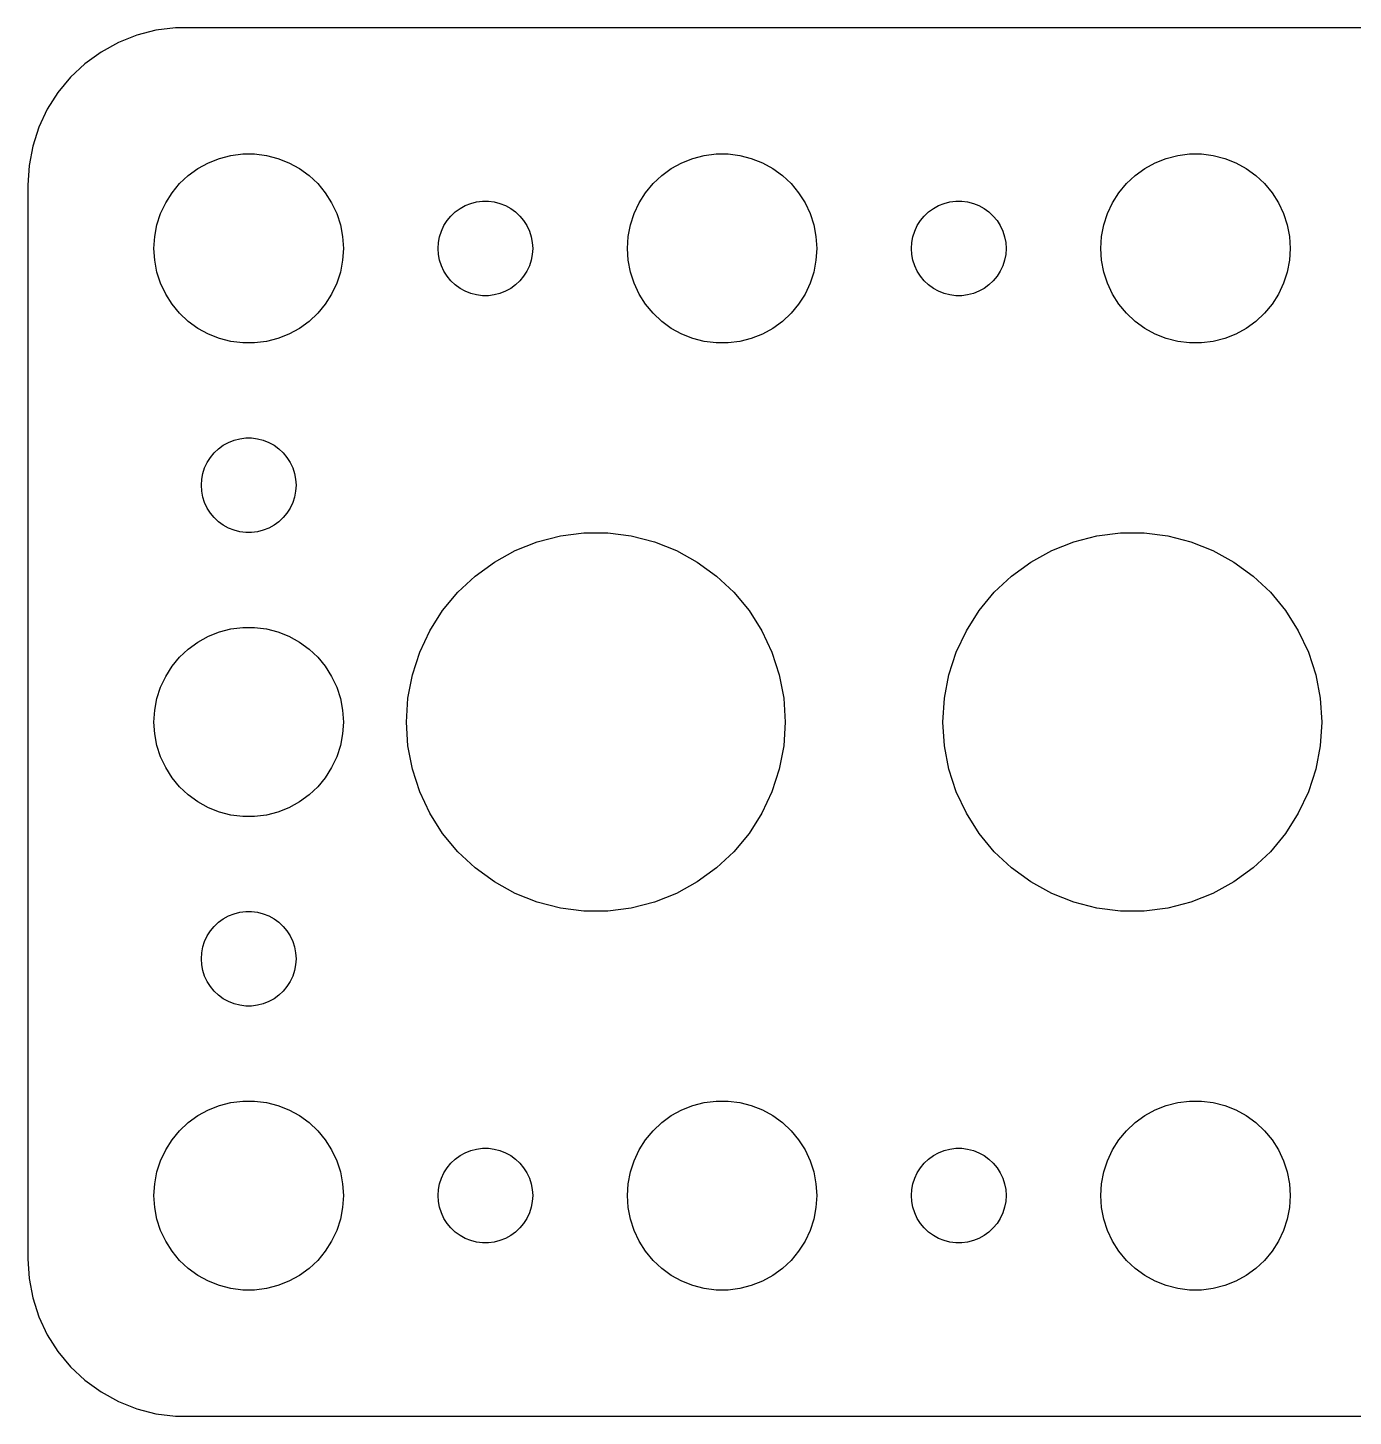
# Model space of a CAD drawing. Header units: metres. Extents: x -52 to 52, y -22 to 22.
# Drawn here: x -52 to -10, y -21.99 to 21.99 of the extents above; entities that cross this region are included whole.
import ezdxf

# ---------------------------------------------------------------- set-up
doc = ezdxf.new("R2010")
doc.units = ezdxf.units.M

msp = doc.modelspace()

# ---------------------------------------------------------------- linework, layer by layer
for p, q in [((-47.3139, 21.9901), (-47.9369, 21.9114)), ((47.3139, 21.9901), (-47.3139, 21.9901)), ((-48.5451, 21.7553), (-49.1289, 21.5241)), ((-47.9369, 21.9114), (-48.5451, 21.7553)), ((-49.6791, 21.2216), (-50.1871, 20.8526)), ((-49.1289, 21.5241), (-49.6791, 21.2216)), ((-50.1871, 20.8526), (-50.6448, 20.4227)), ((-50.6448, 20.4227), (-51.0451, 19.9389)), ((-51.0451, 19.9389), (-51.3815, 19.4088)), ((-51.3815, 19.4088), (-51.6489, 18.8406)), ((-51.6489, 18.8406), (-51.8429, 18.2434)), ((-51.8429, 18.2434), (-51.9606, 17.6267)), ((-51.9606, 17.6267), (-52, 17)), ((-46.6075, 17.533), (-46.2773, 17.7145)), ((-46.2773, 17.7145), (-45.927, 17.8532)), ((-45.927, 17.8532), (-45.5621, 17.9469)), ((-45.5621, 17.9469), (-45.1884, 17.9941)), ((-45.1884, 17.9941), (-44.8116, 17.9941)), ((-44.8116, 17.9941), (-44.4379, 17.9469)), ((-44.4379, 17.9469), (-44.0729, 17.8532)), ((-44.0729, 17.8532), (-43.7227, 17.7145)), ((-43.7227, 17.7145), (-43.3925, 17.533)), ((-31.6075, 17.533), (-31.2773, 17.7145)), ((-31.2773, 17.7145), (-30.927, 17.8532)), ((-30.927, 17.8532), (-30.5621, 17.9469)), ((-30.5621, 17.9469), (-30.1884, 17.9941)), ((-30.1884, 17.9941), (-29.8116, 17.9941)), ((-29.8116, 17.9941), (-29.4379, 17.9469)), ((-29.4379, 17.9469), (-29.0729, 17.8532)), ((-29.0729, 17.8532), (-28.7227, 17.7145)), ((-28.7227, 17.7145), (-28.3925, 17.533)), ((-16.6075, 17.533), (-16.2773, 17.7145)), ((-16.2773, 17.7145), (-15.927, 17.8532)), ((-15.927, 17.8532), (-15.5621, 17.9469)), ((-15.5621, 17.9469), (-15.1884, 17.9941)), ((-15.1884, 17.9941), (-14.8116, 17.9941)), ((-14.8116, 17.9941), (-14.4379, 17.9469)), ((-14.4379, 17.9469), (-14.0729, 17.8532)), ((-14.0729, 17.8532), (-13.7227, 17.7145)), ((-13.7227, 17.7145), (-13.3925, 17.533)), ((-47.1869, 17.0536), (-46.9123, 17.3115)), ((-46.9123, 17.3115), (-46.6075, 17.533)), ((-43.3925, 17.533), (-43.0877, 17.3115)), ((-43.0877, 17.3115), (-42.8131, 17.0536)), ((-32.1869, 17.0536), (-31.9123, 17.3115)), ((-31.9123, 17.3115), (-31.6075, 17.533)), ((-28.3925, 17.533), (-28.0877, 17.3115)), ((-28.0877, 17.3115), (-27.8131, 17.0536)), ((-17.1869, 17.0536), (-16.9123, 17.3115)), ((-16.9123, 17.3115), (-16.6075, 17.533)), ((-13.3925, 17.533), (-13.0877, 17.3115)), ((-13.0877, 17.3115), (-12.8131, 17.0536)), ((-52, 17), (-52, -17)), ((-47.6289, 16.4453), (-47.427, 16.7634)), ((-47.427, 16.7634), (-47.1869, 17.0536)), ((-42.8131, 17.0536), (-42.5729, 16.7634)), ((-42.5729, 16.7634), (-42.3711, 16.4453)), ((-32.6289, 16.4453), (-32.427, 16.7634)), ((-32.427, 16.7634), (-32.1869, 17.0536)), ((-27.8131, 17.0536), (-27.5729, 16.7634)), ((-27.5729, 16.7634), (-27.3711, 16.4453)), ((-17.6289, 16.4453), (-17.427, 16.7634)), ((-17.427, 16.7634), (-17.1869, 17.0536)), ((-12.8131, 17.0536), (-12.5729, 16.7634)), ((-12.5729, 16.7634), (-12.3711, 16.4453)), ((-47.7893, 16.1044), (-47.6289, 16.4453)), ((-42.3711, 16.4453), (-42.2107, 16.1044)), ((-38.3037, 16.2665), (-38.1387, 16.3572)), ((-38.1387, 16.3572), (-37.9635, 16.4266)), ((-37.9635, 16.4266), (-37.7811, 16.4734)), ((-37.7811, 16.4734), (-37.5942, 16.497)), ((-37.5942, 16.497), (-37.4058, 16.497)), ((-37.4058, 16.497), (-37.2189, 16.4734)), ((-37.2189, 16.4734), (-37.0365, 16.4266)), ((-37.0365, 16.4266), (-36.8613, 16.3572)), ((-36.8613, 16.3572), (-36.6963, 16.2665)), ((-32.7893, 16.1044), (-32.6289, 16.4453)), ((-27.3711, 16.4453), (-27.2107, 16.1044)), ((-23.3037, 16.2665), (-23.1387, 16.3572)), ((-23.1387, 16.3572), (-22.9635, 16.4266)), ((-22.9635, 16.4266), (-22.7811, 16.4734)), ((-22.7811, 16.4734), (-22.5942, 16.497)), ((-22.5942, 16.497), (-22.4058, 16.497)), ((-22.4058, 16.497), (-22.2189, 16.4734)), ((-22.2189, 16.4734), (-22.0365, 16.4266)), ((-22.0365, 16.4266), (-21.8613, 16.3572)), ((-21.8613, 16.3572), (-21.6963, 16.2665)), ((-17.7893, 16.1044), (-17.6289, 16.4453)), ((-12.3711, 16.4453), (-12.2107, 16.1044)), ((-47.9057, 15.7461), (-47.7893, 16.1044)), ((-42.2107, 16.1044), (-42.0942, 15.7461)), ((-38.8145, 15.7226), (-38.7135, 15.8817)), ((-38.7135, 15.8817), (-38.5934, 16.0268)), ((-38.5934, 16.0268), (-38.4561, 16.1558)), ((-38.4561, 16.1558), (-38.3037, 16.2665)), ((-36.6963, 16.2665), (-36.5439, 16.1558)), ((-36.5439, 16.1558), (-36.4065, 16.0268)), ((-36.4065, 16.0268), (-36.2865, 15.8817)), ((-36.2865, 15.8817), (-36.1855, 15.7226)), ((-32.9057, 15.7461), (-32.7893, 16.1044)), ((-27.2107, 16.1044), (-27.0942, 15.7461)), ((-23.8145, 15.7226), (-23.7135, 15.8817)), ((-23.7135, 15.8817), (-23.5934, 16.0268)), ((-23.5934, 16.0268), (-23.4561, 16.1558)), ((-23.4561, 16.1558), (-23.3037, 16.2665)), ((-21.6963, 16.2665), (-21.5439, 16.1558)), ((-21.5439, 16.1558), (-21.4065, 16.0268)), ((-21.4065, 16.0268), (-21.2865, 15.8817)), ((-21.2865, 15.8817), (-21.1855, 15.7226)), ((-17.9057, 15.7461), (-17.7893, 16.1044)), ((-12.2107, 16.1044), (-12.0942, 15.7461)), ((-47.9763, 15.376), (-47.9057, 15.7461)), ((-42.0942, 15.7461), (-42.0237, 15.376)), ((-38.9529, 15.373), (-38.8947, 15.5522)), ((-38.8947, 15.5522), (-38.8145, 15.7226)), ((-36.1855, 15.7226), (-36.1053, 15.5522)), ((-36.1053, 15.5522), (-36.0471, 15.373)), ((-32.9763, 15.376), (-32.9057, 15.7461)), ((-27.0942, 15.7461), (-27.0237, 15.376)), ((-23.9529, 15.373), (-23.8947, 15.5522)), ((-23.8947, 15.5522), (-23.8145, 15.7226)), ((-21.1855, 15.7226), (-21.1053, 15.5522)), ((-21.1053, 15.5522), (-21.0471, 15.373)), ((-17.9763, 15.376), (-17.9057, 15.7461)), ((-12.0942, 15.7461), (-12.0237, 15.376)), ((-48, 15), (-47.9763, 15.376)), ((-47.9763, 14.624), (-48, 15)), ((-42.0237, 15.376), (-42, 15)), ((-42, 15), (-42.0237, 14.624)), ((-39, 15), (-38.9882, 15.188)), ((-38.9882, 14.812), (-39, 15)), ((-38.9882, 15.188), (-38.9529, 15.373)), ((-36.0471, 15.373), (-36.0118, 15.188)), ((-36.0118, 15.188), (-36, 15)), ((-36, 15), (-36.0118, 14.812)), ((-33, 15), (-32.9763, 15.376)), ((-32.9763, 14.624), (-33, 15)), ((-27.0237, 15.376), (-27, 15)), ((-27, 15), (-27.0237, 14.624)), ((-24, 15), (-23.9882, 15.188)), ((-23.9882, 14.812), (-24, 15)), ((-23.9882, 15.188), (-23.9529, 15.373)), ((-21.0471, 15.373), (-21.0118, 15.188)), ((-21.0118, 15.188), (-21, 15)), ((-21, 15), (-21.0118, 14.812)), ((-18, 15), (-17.9763, 15.376)), ((-17.9763, 14.624), (-18, 15)), ((-12.0237, 15.376), (-12, 15)), ((-12, 15), (-12.0237, 14.624)), ((-47.9057, 14.2539), (-47.9763, 14.624)), ((-42.0237, 14.624), (-42.0942, 14.2539)), ((-38.9529, 14.627), (-38.9882, 14.812)), ((-38.8947, 14.4478), (-38.9529, 14.627)), ((-36.0471, 14.627), (-36.1053, 14.4478)), ((-36.0118, 14.812), (-36.0471, 14.627)), ((-32.9057, 14.2539), (-32.9763, 14.624)), ((-27.0237, 14.624), (-27.0942, 14.2539)), ((-23.9529, 14.627), (-23.9882, 14.812)), ((-23.8947, 14.4478), (-23.9529, 14.627)), ((-21.0471, 14.627), (-21.1053, 14.4478)), ((-21.0118, 14.812), (-21.0471, 14.627)), ((-17.9057, 14.2539), (-17.9763, 14.624)), ((-12.0237, 14.624), (-12.0942, 14.2539)), ((-47.7893, 13.8956), (-47.9057, 14.2539)), ((-42.0942, 14.2539), (-42.2107, 13.8956)), ((-38.8145, 14.2774), (-38.8947, 14.4478)), ((-38.7135, 14.1183), (-38.8145, 14.2774)), ((-38.5934, 13.9732), (-38.7135, 14.1183)), ((-36.2865, 14.1183), (-36.4065, 13.9732)), ((-36.1855, 14.2774), (-36.2865, 14.1183)), ((-36.1053, 14.4478), (-36.1855, 14.2774)), ((-32.7893, 13.8956), (-32.9057, 14.2539)), ((-27.0942, 14.2539), (-27.2107, 13.8956)), ((-23.8145, 14.2774), (-23.8947, 14.4478)), ((-23.7135, 14.1183), (-23.8145, 14.2774)), ((-23.5934, 13.9732), (-23.7135, 14.1183)), ((-21.2865, 14.1183), (-21.4065, 13.9732)), ((-21.1855, 14.2774), (-21.2865, 14.1183)), ((-21.1053, 14.4478), (-21.1855, 14.2774)), ((-17.7893, 13.8956), (-17.9057, 14.2539)), ((-12.0942, 14.2539), (-12.2107, 13.8956)), ((-47.6289, 13.5547), (-47.7893, 13.8956)), ((-42.2107, 13.8956), (-42.3711, 13.5547)), ((-38.4561, 13.8442), (-38.5934, 13.9732)), ((-38.3037, 13.7335), (-38.4561, 13.8442)), ((-38.1387, 13.6427), (-38.3037, 13.7335)), ((-37.9635, 13.5734), (-38.1387, 13.6427)), ((-36.8613, 13.6427), (-37.0365, 13.5734)), ((-36.6963, 13.7335), (-36.8613, 13.6427)), ((-36.5439, 13.8442), (-36.6963, 13.7335)), ((-36.4065, 13.9732), (-36.5439, 13.8442)), ((-32.6289, 13.5547), (-32.7893, 13.8956)), ((-27.2107, 13.8956), (-27.3711, 13.5547)), ((-23.4561, 13.8442), (-23.5934, 13.9732)), ((-23.3037, 13.7335), (-23.4561, 13.8442)), ((-23.1387, 13.6427), (-23.3037, 13.7335)), ((-22.9635, 13.5734), (-23.1387, 13.6427)), ((-21.8613, 13.6427), (-22.0365, 13.5734)), ((-21.6963, 13.7335), (-21.8613, 13.6427)), ((-21.5439, 13.8442), (-21.6963, 13.7335)), ((-21.4065, 13.9732), (-21.5439, 13.8442)), ((-17.6289, 13.5547), (-17.7893, 13.8956)), ((-12.2107, 13.8956), (-12.3711, 13.5547)), ((-47.427, 13.2366), (-47.6289, 13.5547)), ((-47.1869, 12.9464), (-47.427, 13.2366)), ((-42.5729, 13.2366), (-42.8131, 12.9464)), ((-42.3711, 13.5547), (-42.5729, 13.2366)), ((-37.7811, 13.5266), (-37.9635, 13.5734)), ((-37.5942, 13.5029), (-37.7811, 13.5266)), ((-37.4058, 13.5029), (-37.5942, 13.5029)), ((-37.2189, 13.5266), (-37.4058, 13.5029)), ((-37.0365, 13.5734), (-37.2189, 13.5266)), ((-32.427, 13.2366), (-32.6289, 13.5547)), ((-32.1869, 12.9464), (-32.427, 13.2366)), ((-27.5729, 13.2366), (-27.8131, 12.9464)), ((-27.3711, 13.5547), (-27.5729, 13.2366)), ((-22.7811, 13.5266), (-22.9635, 13.5734)), ((-22.5942, 13.5029), (-22.7811, 13.5266)), ((-22.4058, 13.5029), (-22.5942, 13.5029)), ((-22.2189, 13.5266), (-22.4058, 13.5029)), ((-22.0365, 13.5734), (-22.2189, 13.5266)), ((-17.427, 13.2366), (-17.6289, 13.5547)), ((-17.1869, 12.9464), (-17.427, 13.2366)), ((-12.5729, 13.2366), (-12.8131, 12.9464)), ((-12.3711, 13.5547), (-12.5729, 13.2366)), ((-46.9123, 12.6884), (-47.1869, 12.9464)), ((-42.8131, 12.9464), (-43.0877, 12.6884)), ((-31.9123, 12.6884), (-32.1869, 12.9464)), ((-27.8131, 12.9464), (-28.0877, 12.6884)), ((-16.9123, 12.6884), (-17.1869, 12.9464)), ((-12.8131, 12.9464), (-13.0877, 12.6884)), ((-46.6075, 12.467), (-46.9123, 12.6884)), ((-46.2773, 12.2855), (-46.6075, 12.467)), ((-43.3925, 12.467), (-43.7227, 12.2855)), ((-43.0877, 12.6884), (-43.3925, 12.467)), ((-31.6075, 12.467), (-31.9123, 12.6884)), ((-31.2773, 12.2855), (-31.6075, 12.467)), ((-28.3925, 12.467), (-28.7227, 12.2855)), ((-28.0877, 12.6884), (-28.3925, 12.467)), ((-16.6075, 12.467), (-16.9123, 12.6884)), ((-16.2773, 12.2855), (-16.6075, 12.467)), ((-13.3925, 12.467), (-13.7227, 12.2855)), ((-13.0877, 12.6884), (-13.3925, 12.467)), ((-45.927, 12.1468), (-46.2773, 12.2855)), ((-45.5621, 12.0531), (-45.927, 12.1468)), ((-45.1884, 12.0059), (-45.5621, 12.0531)), ((-44.8116, 12.0059), (-45.1884, 12.0059)), ((-44.4379, 12.0531), (-44.8116, 12.0059)), ((-44.0729, 12.1468), (-44.4379, 12.0531)), ((-43.7227, 12.2855), (-44.0729, 12.1468)), ((-30.927, 12.1468), (-31.2773, 12.2855)), ((-30.5621, 12.0531), (-30.927, 12.1468)), ((-30.1884, 12.0059), (-30.5621, 12.0531)), ((-29.8116, 12.0059), (-30.1884, 12.0059)), ((-29.4379, 12.0531), (-29.8116, 12.0059)), ((-29.0729, 12.1468), (-29.4379, 12.0531)), ((-28.7227, 12.2855), (-29.0729, 12.1468)), ((-15.927, 12.1468), (-16.2773, 12.2855)), ((-15.5621, 12.0531), (-15.927, 12.1468)), ((-15.1884, 12.0059), (-15.5621, 12.0531)), ((-14.8116, 12.0059), (-15.1884, 12.0059)), ((-14.4379, 12.0531), (-14.8116, 12.0059)), ((-14.0729, 12.1468), (-14.4379, 12.0531)), ((-13.7227, 12.2855), (-14.0729, 12.1468)), ((-45.8037, 8.76648), (-45.6387, 8.85724)), ((-45.6387, 8.85724), (-45.4635, 8.92657)), ((-45.4635, 8.92657), (-45.2811, 8.97342)), ((-45.2811, 8.97342), (-45.0942, 8.99704)), ((-45.0942, 8.99704), (-44.9058, 8.99704)), ((-44.9058, 8.99704), (-44.7189, 8.97342)), ((-44.7189, 8.97342), (-44.5365, 8.92657)), ((-44.5365, 8.92657), (-44.3613, 8.85724)), ((-44.3613, 8.85724), (-44.1963, 8.76648)), ((-46.3145, 8.22263), (-46.2135, 8.38167)), ((-46.2135, 8.38167), (-46.0934, 8.52681)), ((-46.0934, 8.52681), (-45.9561, 8.65576)), ((-45.9561, 8.65576), (-45.8037, 8.76648)), ((-44.1963, 8.76648), (-44.0439, 8.65576)), ((-44.0439, 8.65576), (-43.9065, 8.52681)), ((-43.9065, 8.52681), (-43.7865, 8.38167)), ((-43.7865, 8.38167), (-43.6855, 8.22263)), ((-46.4529, 7.87303), (-46.3947, 8.05219)), ((-46.3947, 8.05219), (-46.3145, 8.22263)), ((-43.6855, 8.22263), (-43.6053, 8.05219)), ((-43.6053, 8.05219), (-43.5471, 7.87303)), ((-46.5, 7.5), (-46.4882, 7.68799)), ((-46.4882, 7.312), (-46.5, 7.5)), ((-46.4882, 7.68799), (-46.4529, 7.87303)), ((-43.5471, 7.87303), (-43.5118, 7.68799)), ((-43.5118, 7.68799), (-43.5, 7.5)), ((-43.5, 7.5), (-43.5118, 7.312)), ((-46.4529, 7.12695), (-46.4882, 7.312)), ((-46.3947, 6.9478), (-46.4529, 7.12695)), ((-43.5471, 7.12695), (-43.6053, 6.9478)), ((-43.5118, 7.312), (-43.5471, 7.12695)), ((-46.3145, 6.77736), (-46.3947, 6.9478)), ((-46.2135, 6.61832), (-46.3145, 6.77736)), ((-46.0934, 6.47318), (-46.2135, 6.61832)), ((-43.7865, 6.61832), (-43.9065, 6.47318)), ((-43.6855, 6.77736), (-43.7865, 6.61832)), ((-43.6053, 6.9478), (-43.6855, 6.77736)), ((-45.9561, 6.34422), (-46.0934, 6.47318)), ((-45.8037, 6.23351), (-45.9561, 6.34422)), ((-45.6387, 6.14275), (-45.8037, 6.23351)), ((-44.1963, 6.23351), (-44.3613, 6.14275)), ((-44.0439, 6.34422), (-44.1963, 6.23351)), ((-43.9065, 6.47318), (-44.0439, 6.34422)), ((-45.4635, 6.07341), (-45.6387, 6.14275)), ((-45.2811, 6.02657), (-45.4635, 6.07341)), ((-45.0942, 6.00294), (-45.2811, 6.02657)), ((-44.9058, 6.00294), (-45.0942, 6.00294)), ((-44.7189, 6.02657), (-44.9058, 6.00294)), ((-44.5365, 6.07341), (-44.7189, 6.02657)), ((-44.3613, 6.14275), (-44.5365, 6.07341)), ((-35.8541, 5.70633), (-35.1243, 5.89372)), ((-35.1243, 5.89372), (-34.3767, 5.98816)), ((-34.3767, 5.98816), (-33.6232, 5.98816)), ((-33.6232, 5.98816), (-32.8757, 5.89372)), ((-32.8757, 5.89372), (-32.1459, 5.70633)), ((-18.8541, 5.70633), (-18.1243, 5.89372)), ((-18.1243, 5.89372), (-17.3767, 5.98816)), ((-17.3767, 5.98816), (-16.6232, 5.98816)), ((-16.6232, 5.98816), (-15.8757, 5.89372)), ((-15.8757, 5.89372), (-15.1459, 5.70633)), ((-37.215, 5.06596), (-36.5547, 5.42896)), ((-36.5547, 5.42896), (-35.8541, 5.70633)), ((-32.1459, 5.70633), (-31.4453, 5.42896)), ((-31.4453, 5.42896), (-30.785, 5.06596)), ((-20.215, 5.06596), (-19.5547, 5.42896)), ((-19.5547, 5.42896), (-18.8541, 5.70633)), ((-15.1459, 5.70633), (-14.4453, 5.42896)), ((-14.4453, 5.42896), (-13.785, 5.06596)), ((-37.8245, 4.62308), (-37.215, 5.06596)), ((-30.785, 5.06596), (-30.1754, 4.62308)), ((-20.8245, 4.62308), (-20.215, 5.06596)), ((-13.785, 5.06596), (-13.1754, 4.62308)), ((-38.3738, 4.10727), (-37.8245, 4.62308)), ((-30.1754, 4.62308), (-29.6262, 4.10727)), ((-21.3738, 4.10727), (-20.8245, 4.62308)), ((-13.1754, 4.62308), (-12.6262, 4.10727)), ((-38.8541, 3.5267), (-38.3738, 4.10727)), ((-29.6262, 4.10727), (-29.1459, 3.5267)), ((-21.8541, 3.5267), (-21.3738, 4.10727)), ((-12.6262, 4.10727), (-12.1459, 3.5267)), ((-39.2578, 2.89052), (-38.8541, 3.5267)), ((-29.1459, 3.5267), (-28.7422, 2.89052)), ((-22.2578, 2.89052), (-21.8541, 3.5267)), ((-12.1459, 3.5267), (-11.7422, 2.89052)), ((-46.6075, 2.53297), (-46.2773, 2.71448)), ((-46.2773, 2.71448), (-45.927, 2.85316)), ((-45.927, 2.85316), (-45.5621, 2.94685)), ((-45.5621, 2.94685), (-45.1884, 2.99408)), ((-45.1884, 2.99408), (-44.8116, 2.99408)), ((-44.8116, 2.99408), (-44.4379, 2.94685)), ((-44.4379, 2.94685), (-44.0729, 2.85316)), ((-44.0729, 2.85316), (-43.7227, 2.71448)), ((-43.7227, 2.71448), (-43.3925, 2.53297)), ((-39.5787, 2.20874), (-39.2578, 2.89052)), ((-28.7422, 2.89052), (-28.4213, 2.20874)), ((-22.5787, 2.20874), (-22.2578, 2.89052)), ((-11.7422, 2.89052), (-11.4213, 2.20874)), ((-47.1869, 2.05363), (-46.9123, 2.31154)), ((-46.9123, 2.31154), (-46.6075, 2.53297)), ((-43.3925, 2.53297), (-43.0877, 2.31154)), ((-43.0877, 2.31154), (-42.8131, 2.05363)), ((-39.8115, 1.49213), (-39.5787, 2.20874)), ((-28.4213, 2.20874), (-28.1885, 1.49213)), ((-22.8115, 1.49213), (-22.5787, 2.20874)), ((-11.4213, 2.20874), (-11.1885, 1.49213)), ((-47.6289, 1.44525), (-47.427, 1.76335)), ((-47.427, 1.76335), (-47.1869, 2.05363)), ((-42.8131, 2.05363), (-42.5729, 1.76335)), ((-42.5729, 1.76335), (-42.3711, 1.44525)), ((-47.7893, 1.10437), (-47.6289, 1.44525)), ((-42.3711, 1.44525), (-42.2107, 1.10437)), ((-39.9527, 0.752), (-39.8115, 1.49213)), ((-28.1885, 1.49213), (-28.0473, 0.752)), ((-22.9527, 0.752), (-22.8115, 1.49213)), ((-11.1885, 1.49213), (-11.0473, 0.752)), ((-47.9057, 0.74606), (-47.7893, 1.10437)), ((-42.2107, 1.10437), (-42.0942, 0.74606)), ((-47.9763, 0.37599), (-47.9057, 0.74606)), ((-42.0942, 0.74606), (-42.0237, 0.37599)), ((-40, 0), (-39.9527, 0.752)), ((-28.0473, 0.752), (-28, 0)), ((-23, 0), (-22.9527, 0.752)), ((-11.0473, 0.752), (-11, 0)), ((-48, 0), (-47.9763, 0.37599)), ((-47.9763, -0.37599), (-48, 0)), ((-42.0237, 0.37599), (-42, 0)), ((-42, 0), (-42.0237, -0.37599)), ((-39.9527, -0.752), (-40, 0)), ((-28, 0), (-28.0473, -0.752)), ((-22.9527, -0.752), (-23, 0)), ((-11, 0), (-11.0473, -0.752)), ((-47.9057, -0.74606), (-47.9763, -0.37599)), ((-42.0237, -0.37599), (-42.0942, -0.74606)), ((-47.7893, -1.10437), (-47.9057, -0.74606)), ((-42.0942, -0.74606), (-42.2107, -1.10437)), ((-39.8115, -1.49213), (-39.9527, -0.752)), ((-28.0473, -0.752), (-28.1885, -1.49213)), ((-22.8115, -1.49213), (-22.9527, -0.752)), ((-11.0473, -0.752), (-11.1885, -1.49213)), ((-47.6289, -1.44525), (-47.7893, -1.10437)), ((-42.2107, -1.10437), (-42.3711, -1.44525)), ((-47.427, -1.76335), (-47.6289, -1.44525)), ((-42.3711, -1.44525), (-42.5729, -1.76335)), ((-39.5787, -2.20874), (-39.8115, -1.49213)), ((-28.1885, -1.49213), (-28.4213, -2.20874)), ((-22.5787, -2.20874), (-22.8115, -1.49213)), ((-11.1885, -1.49213), (-11.4213, -2.20874)), ((-47.1869, -2.05363), (-47.427, -1.76335)), ((-46.9123, -2.31154), (-47.1869, -2.05363)), ((-42.8131, -2.05363), (-43.0877, -2.31154)), ((-42.5729, -1.76335), (-42.8131, -2.05363)), ((-46.6075, -2.53297), (-46.9123, -2.31154)), ((-46.2773, -2.71448), (-46.6075, -2.53297)), ((-43.3925, -2.53297), (-43.7227, -2.71448)), ((-43.0877, -2.31154), (-43.3925, -2.53297)), ((-39.2578, -2.89052), (-39.5787, -2.20874)), ((-28.4213, -2.20874), (-28.7422, -2.89052)), ((-22.2578, -2.89052), (-22.5787, -2.20874)), ((-11.4213, -2.20874), (-11.7422, -2.89052)), ((-45.927, -2.85316), (-46.2773, -2.71448)), ((-45.5621, -2.94685), (-45.927, -2.85316)), ((-45.1884, -2.99408), (-45.5621, -2.94685)), ((-44.8116, -2.99408), (-45.1884, -2.99408)), ((-44.4379, -2.94685), (-44.8116, -2.99408)), ((-44.0729, -2.85316), (-44.4379, -2.94685)), ((-43.7227, -2.71448), (-44.0729, -2.85316)), ((-38.8541, -3.5267), (-39.2578, -2.89052)), ((-28.7422, -2.89052), (-29.1459, -3.5267)), ((-21.8541, -3.5267), (-22.2578, -2.89052)), ((-11.7422, -2.89052), (-12.1459, -3.5267)), ((-38.3738, -4.10727), (-38.8541, -3.5267)), ((-29.1459, -3.5267), (-29.6262, -4.10727)), ((-21.3738, -4.10727), (-21.8541, -3.5267)), ((-12.1459, -3.5267), (-12.6262, -4.10727)), ((-37.8245, -4.62308), (-38.3738, -4.10727)), ((-29.6262, -4.10727), (-30.1754, -4.62308)), ((-20.8245, -4.62308), (-21.3738, -4.10727)), ((-12.6262, -4.10727), (-13.1754, -4.62308)), ((-37.215, -5.06596), (-37.8245, -4.62308)), ((-30.1754, -4.62308), (-30.785, -5.06596)), ((-20.215, -5.06596), (-20.8245, -4.62308)), ((-13.1754, -4.62308), (-13.785, -5.06596)), ((-36.5547, -5.42896), (-37.215, -5.06596)), ((-30.785, -5.06596), (-31.4453, -5.42896)), ((-19.5547, -5.42896), (-20.215, -5.06596)), ((-13.785, -5.06596), (-14.4453, -5.42896)), ((-35.8541, -5.70633), (-36.5547, -5.42896)), ((-35.1243, -5.89372), (-35.8541, -5.70633)), ((-32.1459, -5.70633), (-32.8757, -5.89372)), ((-31.4453, -5.42896), (-32.1459, -5.70633)), ((-18.8541, -5.70633), (-19.5547, -5.42896)), ((-18.1243, -5.89372), (-18.8541, -5.70633)), ((-15.1459, -5.70633), (-15.8757, -5.89372)), ((-14.4453, -5.42896), (-15.1459, -5.70633)), ((-45.8037, -6.23351), (-45.6387, -6.14275)), ((-45.6387, -6.14275), (-45.4635, -6.07341)), ((-45.4635, -6.07341), (-45.2811, -6.02657)), ((-45.2811, -6.02657), (-45.0942, -6.00294)), ((-45.0942, -6.00294), (-44.9058, -6.00294)), ((-44.9058, -6.00294), (-44.7189, -6.02657)), ((-44.7189, -6.02657), (-44.5365, -6.07341)), ((-44.5365, -6.07341), (-44.3613, -6.14275)), ((-44.3613, -6.14275), (-44.1963, -6.23351)), ((-34.3767, -5.98816), (-35.1243, -5.89372)), ((-33.6232, -5.98816), (-34.3767, -5.98816)), ((-32.8757, -5.89372), (-33.6232, -5.98816)), ((-17.3767, -5.98816), (-18.1243, -5.89372)), ((-16.6232, -5.98816), (-17.3767, -5.98816)), ((-15.8757, -5.89372), (-16.6232, -5.98816)), ((-46.2135, -6.61832), (-46.0934, -6.47318)), ((-46.0934, -6.47318), (-45.9561, -6.34422)), ((-45.9561, -6.34422), (-45.8037, -6.23351)), ((-44.1963, -6.23351), (-44.0439, -6.34422)), ((-44.0439, -6.34422), (-43.9065, -6.47318)), ((-43.9065, -6.47318), (-43.7865, -6.61832)), ((-46.4529, -7.12695), (-46.3947, -6.9478)), ((-46.3947, -6.9478), (-46.3145, -6.77736)), ((-46.3145, -6.77736), (-46.2135, -6.61832)), ((-43.7865, -6.61832), (-43.6855, -6.77736)), ((-43.6855, -6.77736), (-43.6053, -6.9478)), ((-43.6053, -6.9478), (-43.5471, -7.12695)), ((-46.5, -7.5), (-46.4882, -7.312)), ((-46.4882, -7.312), (-46.4529, -7.12695)), ((-43.5471, -7.12695), (-43.5118, -7.312)), ((-43.5118, -7.312), (-43.5, -7.5)), ((-46.4882, -7.68799), (-46.5, -7.5)), ((-46.4529, -7.87303), (-46.4882, -7.68799)), ((-46.3947, -8.05219), (-46.4529, -7.87303)), ((-43.5471, -7.87303), (-43.6053, -8.05219)), ((-43.5118, -7.68799), (-43.5471, -7.87303)), ((-43.5, -7.5), (-43.5118, -7.68799)), ((-46.3145, -8.22263), (-46.3947, -8.05219)), ((-46.2135, -8.38167), (-46.3145, -8.22263)), ((-43.6855, -8.22263), (-43.7865, -8.38167)), ((-43.6053, -8.05219), (-43.6855, -8.22263)), ((-46.0934, -8.52681), (-46.2135, -8.38167)), ((-45.9561, -8.65576), (-46.0934, -8.52681)), ((-45.8037, -8.76648), (-45.9561, -8.65576)), ((-45.6387, -8.85724), (-45.8037, -8.76648)), ((-44.1963, -8.76648), (-44.3613, -8.85724)), ((-44.0439, -8.65576), (-44.1963, -8.76648)), ((-43.9065, -8.52681), (-44.0439, -8.65576)), ((-43.7865, -8.38167), (-43.9065, -8.52681)), ((-45.4635, -8.92657), (-45.6387, -8.85724)), ((-45.2811, -8.97342), (-45.4635, -8.92657)), ((-45.0942, -8.99704), (-45.2811, -8.97342)), ((-44.9058, -8.99704), (-45.0942, -8.99704)), ((-44.7189, -8.97342), (-44.9058, -8.99704)), ((-44.5365, -8.92657), (-44.7189, -8.97342)), ((-44.3613, -8.85724), (-44.5365, -8.92657)), ((-46.6075, -12.467), (-46.2773, -12.2855)), ((-46.2773, -12.2855), (-45.927, -12.1468)), ((-45.927, -12.1468), (-45.5621, -12.0531)), ((-45.5621, -12.0531), (-45.1884, -12.0059)), ((-45.1884, -12.0059), (-44.8116, -12.0059)), ((-44.8116, -12.0059), (-44.4379, -12.0531)), ((-44.4379, -12.0531), (-44.0729, -12.1468)), ((-44.0729, -12.1468), (-43.7227, -12.2855)), ((-43.7227, -12.2855), (-43.3925, -12.467)), ((-31.6075, -12.467), (-31.2773, -12.2855)), ((-31.2773, -12.2855), (-30.927, -12.1468)), ((-30.927, -12.1468), (-30.5621, -12.0531)), ((-30.5621, -12.0531), (-30.1884, -12.0059)), ((-30.1884, -12.0059), (-29.8116, -12.0059)), ((-29.8116, -12.0059), (-29.4379, -12.0531)), ((-29.4379, -12.0531), (-29.0729, -12.1468)), ((-29.0729, -12.1468), (-28.7227, -12.2855)), ((-28.7227, -12.2855), (-28.3925, -12.467)), ((-16.6075, -12.467), (-16.2773, -12.2855)), ((-16.2773, -12.2855), (-15.927, -12.1468)), ((-15.927, -12.1468), (-15.5621, -12.0531)), ((-15.5621, -12.0531), (-15.1884, -12.0059)), ((-15.1884, -12.0059), (-14.8116, -12.0059)), ((-14.8116, -12.0059), (-14.4379, -12.0531)), ((-14.4379, -12.0531), (-14.0729, -12.1468)), ((-14.0729, -12.1468), (-13.7227, -12.2855)), ((-13.7227, -12.2855), (-13.3925, -12.467)), ((-47.1869, -12.9464), (-46.9123, -12.6884)), ((-46.9123, -12.6884), (-46.6075, -12.467)), ((-43.3925, -12.467), (-43.0877, -12.6884)), ((-43.0877, -12.6884), (-42.8131, -12.9464)), ((-32.1869, -12.9464), (-31.9123, -12.6884)), ((-31.9123, -12.6884), (-31.6075, -12.467)), ((-28.3925, -12.467), (-28.0877, -12.6884)), ((-28.0877, -12.6884), (-27.8131, -12.9464)), ((-17.1869, -12.9464), (-16.9123, -12.6884)), ((-16.9123, -12.6884), (-16.6075, -12.467)), ((-13.3925, -12.467), (-13.0877, -12.6884)), ((-13.0877, -12.6884), (-12.8131, -12.9464)), ((-47.427, -13.2366), (-47.1869, -12.9464)), ((-42.8131, -12.9464), (-42.5729, -13.2366)), ((-32.427, -13.2366), (-32.1869, -12.9464)), ((-27.8131, -12.9464), (-27.5729, -13.2366)), ((-17.427, -13.2366), (-17.1869, -12.9464)), ((-12.8131, -12.9464), (-12.5729, -13.2366)), ((-47.7893, -13.8956), (-47.6289, -13.5547)), ((-47.6289, -13.5547), (-47.427, -13.2366)), ((-42.5729, -13.2366), (-42.3711, -13.5547)), ((-42.3711, -13.5547), (-42.2107, -13.8956)), ((-38.1387, -13.6427), (-37.9635, -13.5734)), ((-37.9635, -13.5734), (-37.7811, -13.5266)), ((-37.7811, -13.5266), (-37.5942, -13.5029)), ((-37.5942, -13.5029), (-37.4058, -13.5029)), ((-37.4058, -13.5029), (-37.2189, -13.5266)), ((-37.2189, -13.5266), (-37.0365, -13.5734)), ((-37.0365, -13.5734), (-36.8613, -13.6427)), ((-32.7893, -13.8956), (-32.6289, -13.5547)), ((-32.6289, -13.5547), (-32.427, -13.2366)), ((-27.5729, -13.2366), (-27.3711, -13.5547)), ((-27.3711, -13.5547), (-27.2107, -13.8956)), ((-23.1387, -13.6427), (-22.9635, -13.5734)), ((-22.9635, -13.5734), (-22.7811, -13.5266)), ((-22.7811, -13.5266), (-22.5942, -13.5029)), ((-22.5942, -13.5029), (-22.4058, -13.5029)), ((-22.4058, -13.5029), (-22.2189, -13.5266)), ((-22.2189, -13.5266), (-22.0365, -13.5734)), ((-22.0365, -13.5734), (-21.8613, -13.6427)), ((-17.7893, -13.8956), (-17.6289, -13.5547)), ((-17.6289, -13.5547), (-17.427, -13.2366)), ((-12.5729, -13.2366), (-12.3711, -13.5547)), ((-12.3711, -13.5547), (-12.2107, -13.8956)), ((-47.9057, -14.2539), (-47.7893, -13.8956)), ((-42.2107, -13.8956), (-42.0942, -14.2539)), ((-38.7135, -14.1183), (-38.5934, -13.9732)), ((-38.5934, -13.9732), (-38.4561, -13.8442)), ((-38.4561, -13.8442), (-38.3037, -13.7335)), ((-38.3037, -13.7335), (-38.1387, -13.6427)), ((-36.8613, -13.6427), (-36.6963, -13.7335)), ((-36.6963, -13.7335), (-36.5439, -13.8442)), ((-36.5439, -13.8442), (-36.4065, -13.9732)), ((-36.4065, -13.9732), (-36.2865, -14.1183)), ((-32.9057, -14.2539), (-32.7893, -13.8956)), ((-27.2107, -13.8956), (-27.0942, -14.2539)), ((-23.7135, -14.1183), (-23.5934, -13.9732)), ((-23.5934, -13.9732), (-23.4561, -13.8442)), ((-23.4561, -13.8442), (-23.3037, -13.7335)), ((-23.3037, -13.7335), (-23.1387, -13.6427)), ((-21.8613, -13.6427), (-21.6963, -13.7335)), ((-21.6963, -13.7335), (-21.5439, -13.8442)), ((-21.5439, -13.8442), (-21.4065, -13.9732)), ((-21.4065, -13.9732), (-21.2865, -14.1183)), ((-17.9057, -14.2539), (-17.7893, -13.8956)), ((-12.2107, -13.8956), (-12.0942, -14.2539)), ((-47.9763, -14.624), (-47.9057, -14.2539)), ((-42.0942, -14.2539), (-42.0237, -14.624)), ((-38.9529, -14.627), (-38.8947, -14.4478)), ((-38.8947, -14.4478), (-38.8145, -14.2774)), ((-38.8145, -14.2774), (-38.7135, -14.1183)), ((-36.2865, -14.1183), (-36.1855, -14.2774)), ((-36.1855, -14.2774), (-36.1053, -14.4478)), ((-36.1053, -14.4478), (-36.0471, -14.627)), ((-32.9763, -14.624), (-32.9057, -14.2539)), ((-27.0942, -14.2539), (-27.0237, -14.624)), ((-23.9529, -14.627), (-23.8947, -14.4478)), ((-23.8947, -14.4478), (-23.8145, -14.2774)), ((-23.8145, -14.2774), (-23.7135, -14.1183)), ((-21.2865, -14.1183), (-21.1855, -14.2774)), ((-21.1855, -14.2774), (-21.1053, -14.4478)), ((-21.1053, -14.4478), (-21.0471, -14.627)), ((-17.9763, -14.624), (-17.9057, -14.2539)), ((-12.0942, -14.2539), (-12.0237, -14.624)), ((-48, -15), (-47.9763, -14.624)), ((-42.0237, -14.624), (-42, -15)), ((-39, -15), (-38.9882, -14.812)), ((-38.9882, -14.812), (-38.9529, -14.627)), ((-36.0471, -14.627), (-36.0118, -14.812)), ((-36.0118, -14.812), (-36, -15)), ((-33, -15), (-32.9763, -14.624)), ((-27.0237, -14.624), (-27, -15)), ((-24, -15), (-23.9882, -14.812)), ((-23.9882, -14.812), (-23.9529, -14.627)), ((-21.0471, -14.627), (-21.0118, -14.812)), ((-21.0118, -14.812), (-21, -15)), ((-18, -15), (-17.9763, -14.624)), ((-12.0237, -14.624), (-12, -15)), ((-47.9763, -15.376), (-48, -15)), ((-47.9057, -15.7461), (-47.9763, -15.376)), ((-42.0237, -15.376), (-42.0942, -15.7461)), ((-42, -15), (-42.0237, -15.376)), ((-38.9882, -15.188), (-39, -15)), ((-38.9529, -15.373), (-38.9882, -15.188)), ((-38.8947, -15.5522), (-38.9529, -15.373)), ((-36.0471, -15.373), (-36.1053, -15.5522)), ((-36.0118, -15.188), (-36.0471, -15.373)), ((-36, -15), (-36.0118, -15.188)), ((-32.9763, -15.376), (-33, -15)), ((-32.9057, -15.7461), (-32.9763, -15.376)), ((-27.0237, -15.376), (-27.0942, -15.7461)), ((-27, -15), (-27.0237, -15.376)), ((-23.9882, -15.188), (-24, -15)), ((-23.9529, -15.373), (-23.9882, -15.188)), ((-23.8947, -15.5522), (-23.9529, -15.373)), ((-21.0471, -15.373), (-21.1053, -15.5522)), ((-21.0118, -15.188), (-21.0471, -15.373)), ((-21, -15), (-21.0118, -15.188)), ((-17.9763, -15.376), (-18, -15)), ((-17.9057, -15.7461), (-17.9763, -15.376)), ((-12.0237, -15.376), (-12.0942, -15.7461)), ((-12, -15), (-12.0237, -15.376)), ((-47.7893, -16.1044), (-47.9057, -15.7461)), ((-42.0942, -15.7461), (-42.2107, -16.1044)), ((-38.8145, -15.7226), (-38.8947, -15.5522)), ((-38.7135, -15.8817), (-38.8145, -15.7226)), ((-36.1855, -15.7226), (-36.2865, -15.8817)), ((-36.1053, -15.5522), (-36.1855, -15.7226)), ((-32.7893, -16.1044), (-32.9057, -15.7461)), ((-27.0942, -15.7461), (-27.2107, -16.1044)), ((-23.8145, -15.7226), (-23.8947, -15.5522)), ((-23.7135, -15.8817), (-23.8145, -15.7226)), ((-21.1855, -15.7226), (-21.2865, -15.8817)), ((-21.1053, -15.5522), (-21.1855, -15.7226)), ((-17.7893, -16.1044), (-17.9057, -15.7461)), ((-12.0942, -15.7461), (-12.2107, -16.1044)), ((-47.6289, -16.4453), (-47.7893, -16.1044)), ((-42.2107, -16.1044), (-42.3711, -16.4453)), ((-38.5934, -16.0268), (-38.7135, -15.8817)), ((-38.4561, -16.1558), (-38.5934, -16.0268)), ((-38.3037, -16.2665), (-38.4561, -16.1558)), ((-38.1387, -16.3572), (-38.3037, -16.2665)), ((-36.6963, -16.2665), (-36.8613, -16.3572)), ((-36.5439, -16.1558), (-36.6963, -16.2665)), ((-36.4065, -16.0268), (-36.5439, -16.1558)), ((-36.2865, -15.8817), (-36.4065, -16.0268)), ((-32.6289, -16.4453), (-32.7893, -16.1044)), ((-27.2107, -16.1044), (-27.3711, -16.4453)), ((-23.5934, -16.0268), (-23.7135, -15.8817)), ((-23.4561, -16.1558), (-23.5934, -16.0268)), ((-23.3037, -16.2665), (-23.4561, -16.1558)), ((-23.1387, -16.3572), (-23.3037, -16.2665)), ((-21.6963, -16.2665), (-21.8613, -16.3572)), ((-21.5439, -16.1558), (-21.6963, -16.2665)), ((-21.4065, -16.0268), (-21.5439, -16.1558)), ((-21.2865, -15.8817), (-21.4065, -16.0268)), ((-17.6289, -16.4453), (-17.7893, -16.1044)), ((-12.2107, -16.1044), (-12.3711, -16.4453)), ((-47.427, -16.7634), (-47.6289, -16.4453)), ((-42.3711, -16.4453), (-42.5729, -16.7634)), ((-37.9635, -16.4266), (-38.1387, -16.3572)), ((-37.7811, -16.4734), (-37.9635, -16.4266)), ((-37.5942, -16.497), (-37.7811, -16.4734)), ((-37.4058, -16.497), (-37.5942, -16.497)), ((-37.2189, -16.4734), (-37.4058, -16.497)), ((-37.0365, -16.4266), (-37.2189, -16.4734)), ((-36.8613, -16.3572), (-37.0365, -16.4266)), ((-32.427, -16.7634), (-32.6289, -16.4453)), ((-27.3711, -16.4453), (-27.5729, -16.7634)), ((-22.9635, -16.4266), (-23.1387, -16.3572)), ((-22.7811, -16.4734), (-22.9635, -16.4266)), ((-22.5942, -16.497), (-22.7811, -16.4734)), ((-22.4058, -16.497), (-22.5942, -16.497)), ((-22.2189, -16.4734), (-22.4058, -16.497)), ((-22.0365, -16.4266), (-22.2189, -16.4734)), ((-21.8613, -16.3572), (-22.0365, -16.4266)), ((-17.427, -16.7634), (-17.6289, -16.4453)), ((-12.3711, -16.4453), (-12.5729, -16.7634)), ((-52, -17), (-51.9606, -17.6267)), ((-47.1869, -17.0536), (-47.427, -16.7634)), ((-46.9123, -17.3115), (-47.1869, -17.0536)), ((-42.8131, -17.0536), (-43.0877, -17.3115)), ((-42.5729, -16.7634), (-42.8131, -17.0536)), ((-32.1869, -17.0536), (-32.427, -16.7634)), ((-31.9123, -17.3115), (-32.1869, -17.0536)), ((-27.8131, -17.0536), (-28.0877, -17.3115)), ((-27.5729, -16.7634), (-27.8131, -17.0536)), ((-17.1869, -17.0536), (-17.427, -16.7634)), ((-16.9123, -17.3115), (-17.1869, -17.0536)), ((-12.8131, -17.0536), (-13.0877, -17.3115)), ((-12.5729, -16.7634), (-12.8131, -17.0536)), ((-46.6075, -17.533), (-46.9123, -17.3115)), ((-46.2773, -17.7145), (-46.6075, -17.533)), ((-43.3925, -17.533), (-43.7227, -17.7145)), ((-43.0877, -17.3115), (-43.3925, -17.533)), ((-31.6075, -17.533), (-31.9123, -17.3115)), ((-31.2773, -17.7145), (-31.6075, -17.533)), ((-28.3925, -17.533), (-28.7227, -17.7145)), ((-28.0877, -17.3115), (-28.3925, -17.533)), ((-16.6075, -17.533), (-16.9123, -17.3115)), ((-16.2773, -17.7145), (-16.6075, -17.533)), ((-13.3925, -17.533), (-13.7227, -17.7145)), ((-13.0877, -17.3115), (-13.3925, -17.533)), ((-51.9606, -17.6267), (-51.8429, -18.2434)), ((-45.927, -17.8532), (-46.2773, -17.7145)), ((-45.5621, -17.9469), (-45.927, -17.8532)), ((-45.1884, -17.9941), (-45.5621, -17.9469)), ((-44.8116, -17.9941), (-45.1884, -17.9941)), ((-44.4379, -17.9469), (-44.8116, -17.9941)), ((-44.0729, -17.8532), (-44.4379, -17.9469)), ((-43.7227, -17.7145), (-44.0729, -17.8532)), ((-30.927, -17.8532), (-31.2773, -17.7145)), ((-30.5621, -17.9469), (-30.927, -17.8532)), ((-30.1884, -17.9941), (-30.5621, -17.9469)), ((-29.8116, -17.9941), (-30.1884, -17.9941)), ((-29.4379, -17.9469), (-29.8116, -17.9941)), ((-29.0729, -17.8532), (-29.4379, -17.9469)), ((-28.7227, -17.7145), (-29.0729, -17.8532)), ((-15.927, -17.8532), (-16.2773, -17.7145)), ((-15.5621, -17.9469), (-15.927, -17.8532)), ((-15.1884, -17.9941), (-15.5621, -17.9469)), ((-14.8116, -17.9941), (-15.1884, -17.9941)), ((-14.4379, -17.9469), (-14.8116, -17.9941)), ((-14.0729, -17.8532), (-14.4379, -17.9469)), ((-13.7227, -17.7145), (-14.0729, -17.8532)), ((-51.8429, -18.2434), (-51.6489, -18.8406)), ((-51.6489, -18.8406), (-51.3815, -19.4088)), ((-51.3815, -19.4088), (-51.0451, -19.9389)), ((-51.0451, -19.9389), (-50.6448, -20.4227)), ((-50.6448, -20.4227), (-50.1871, -20.8526)), ((-50.1871, -20.8526), (-49.6791, -21.2216)), ((-49.6791, -21.2216), (-49.1289, -21.5241)), ((-49.1289, -21.5241), (-48.5451, -21.7553)), ((-48.5451, -21.7553), (-47.9369, -21.9114)), ((-47.9369, -21.9114), (-47.3139, -21.9901)), ((-47.3139, -21.9901), (47.3139, -21.9901))]:
    msp.add_line(p, q)

doc.saveas('drawing.dxf')
